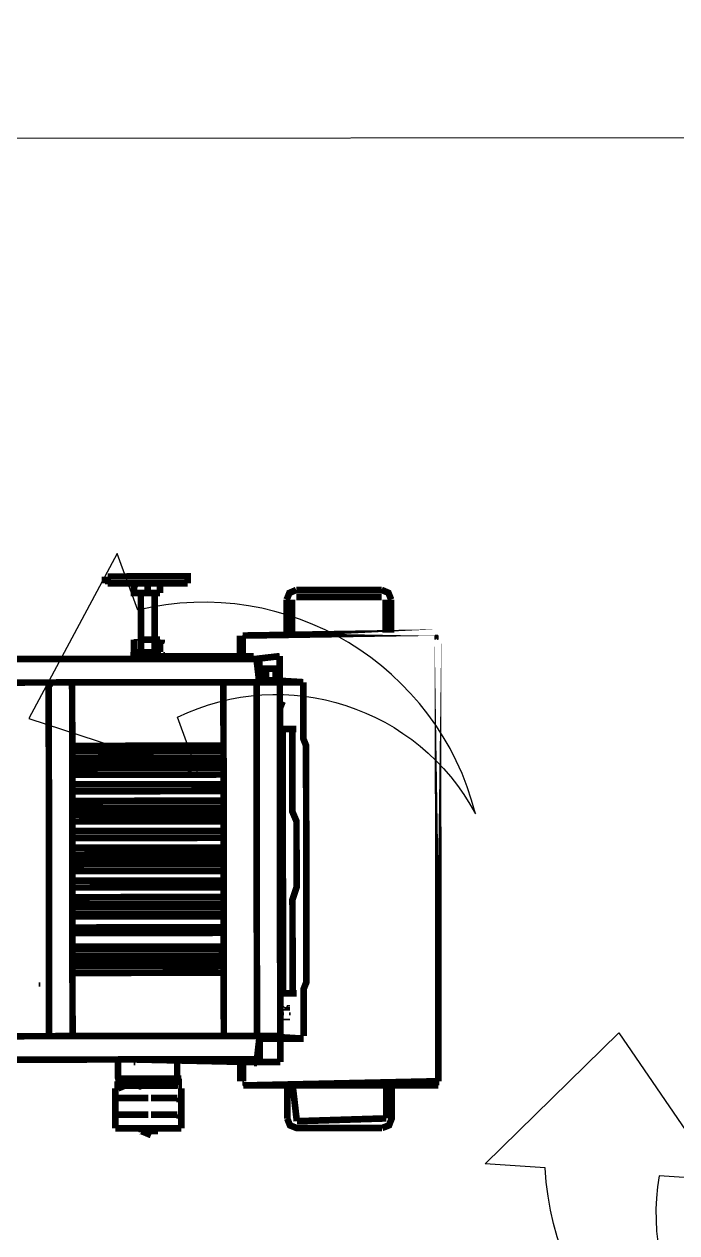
# Model space of a CAD drawing. Header units: feet. Extents: x -99009 to 3252343, y -11094690 to 9035152.
# Drawn here: x 2490443 to 2491096, y -1976767 to -1975558 of the extents above; entities that cross this region are included whole.
import ezdxf

# ---------------------------------------------------------------- set-up
doc = ezdxf.new("R2010")
doc.units = ezdxf.units.FT
doc.layers.add('1', color=1, linetype='Continuous')

# ---------------------------------------------------------------- blocks, each defined once
blk = doc.blocks.new('GRINDING MASTER')
at = {"linetype": 'ByBlock', "lineweight": -2, "transparency": 33554684}
for points in [[(1542540.8, -39878.7), (1542540.8, -39874.6), (1542543.6, -39874.6), (1542543.6, -39878.7), (1542540.8, -39878.7)], [(1542567, -39935.1), (1542567, -39931), (1542569.8, -39931), (1542569.8, -39935.1), (1542567, -39935.1)], [(1542536.7, -39947.5), (1542536.7, -39944.8), (1542540.8, -39944.8), (1542540.8, -39947.5), (1542536.7, -39947.5)], [(1542567, -39947.5), (1542567, -39944.8), (1542569.8, -39944.8), (1542569.8, -39947.5), (1542567, -39947.5)], [(1542454.2, -39977.8), (1542454.2, -39973.6), (1542458.3, -39973.6), (1542458.3, -39977.8), (1542454.2, -39977.8)], [(1542685.3, -39997), (1542685.3, -39994.3), (1542689.4, -39994.3), (1542689.4, -39997), (1542685.3, -39997)], [(1542689.4, -40301.1), (1542689.4, -40298.4), (1542692.2, -40301.1), (1542689.4, -40301.1)], [(1542692.2, -40301.1), (1542689.4, -40298.4), (1542695, -40298.4), (1542695, -40301.1), (1542692.2, -40301.1)], [(1542659.1, -40357.6), (1542659.1, -40353.4), (1542662, -40353.4), (1542662, -40357.6), (1542659.1, -40357.6)], [(1542520.2, -40380.9), (1542520.2, -40376.7), (1542524.4, -40376.7), (1542524.4, -40380.9), (1542520.2, -40380.9)], [(1542543.6, -40380.9), (1542543.6, -40376.7), (1542546.4, -40376.7), (1542546.4, -40380.9), (1542543.6, -40380.9)], [(1542583.5, -40376.7), (1542583.5, -40374), (1542586.2, -40374), (1542586.2, -40376.7), (1542583.5, -40376.7)], [(1542583.5, -40380.9), (1542583.5, -40376.7), (1542586.2, -40376.7), (1542586.2, -40380.9), (1542583.5, -40380.9)], [(1542840.8, -40376.7), (1542840.8, -40374), (1542843.5, -40374), (1542843.5, -40376.7), (1542840.8, -40376.7)], [(1542583.5, -40409.8), (1542583.5, -40407.1), (1542586.2, -40407.1), (1542586.2, -40409.8), (1542583.5, -40409.8)], [(1542583.5, -40409.8), (1542583.5, -40407.1), (1542586.2, -40407.1), (1542586.2, -40409.8), (1542583.5, -40409.8)], [(1542543.6, -40423.5), (1542543.6, -40419.4), (1542546.4, -40419.4), (1542546.4, -40423.5), (1542543.6, -40423.5)]]:
    blk.add_hatch(color=256, dxfattribs=at).paths.add_polyline_path(points)
at = {"linetype": 'ByBlock', "lineweight": -2, "transparency": 33554684, "const_width": 6.63}
for points in [[(1542510.6, -39867.7), (1542510.6, -39874.6)], [(1542513.4, -39867.7), (1542513.4, -39874.6)], [(1542513.4, -39867.7), (1542593.2, -39867.7), (1542593.2, -39874.6)], [(1542593.2, -39867.7), (1542593.2, -39874.6)], [(1542513.4, -39874.6), (1542539.5, -39874.6)], [(1542553.2, -39874.6), (1542546.4, -39874.6), (1542539.5, -39874.6), (1542539.5, -39884.3), (1542553.2, -39884.3)], [(1542546.4, -39874.6), (1542539.5, -39874.6)], [(1542556, -39874.6), (1542549.1, -39874.6)], [(1542565.6, -39874.6), (1542560.1, -39874.6), (1542553.2, -39874.6), (1542553.2, -39884.3), (1542565.6, -39884.3)], [(1542565.6, -39874.6), (1542560.1, -39874.6)], [(1542565.6, -39884.3), (1542565.6, -39874.6), (1542593.2, -39874.6)], [(1542701.8, -39881.4), (1542695, -39884.3), (1542692.2, -39891.1)], [(1542787.1, -39881.4), (1542701.8, -39881.4)], [(1542796.7, -39891.1), (1542794, -39884.3), (1542787.1, -39881.4)], [(1542546.4, -39884.3), (1542546.4, -39931)], [(1542560.1, -39931), (1542560.1, -39884.3)], [(1542692.2, -39891.1), (1542692.2, -39924.1)], [(1542697.7, -39924.1), (1542697.7, -39891.1)], [(1542701.8, -39888.4), (1542787.1, -39888.4)], [(1542791.3, -39891.1), (1542791.3, -39924.1)], [(1542796.7, -39924.1), (1542796.7, -39891.1)], [(1542645.4, -39947.5), (1542645.4, -39926.9)], [(1542843.5, -39924.1), (1542648.2, -39926.9), (1542843.5, -39924.1)], [(1542648.2, -39947.5), (1542648.2, -39926.9)], [(1542843.5, -39926.9), (1542843.5, -40372.7), (1542843.5, -39926.9)], [(1542539.5, -39943.4), (1542539.5, -39931)], [(1542562.9, -39931), (1542553.2, -39931), (1542543.6, -39931)], [(1542560.1, -39931), (1542553.2, -39931), (1542546.4, -39931), (1542546.4, -39943.4), (1542553.2, -39943.4), (1542560.1, -39943.4)], [(1542565.6, -39943.4), (1542560.1, -39943.4), (1542560.1, -39931), (1542565.6, -39931)], [(1542565.6, -39943.4), (1542565.6, -39931)], [(1542246.4, -39970.9), (1542246.4, -39950.2), (1542662, -39950.2)], [(1542539.5, -39943.4), (1542565.6, -39943.4), (1542536.7, -39943.4)], [(1542546.4, -39943.4), (1542539.5, -39943.4)], [(1542659.1, -39947.5), (1542539.5, -39947.5)], [(1542662, -39950.2), (1542685.3, -39947.5)], [(1542708.7, -39973.6), (1542664.7, -39973.6), (1542662, -39950.2)], [(1542708.7, -39973.6), (1542664.7, -39970.9), (1542664.7, -39950.2)], [(1542685.3, -39947.5), (1542685.3, -39970.9)], [(1542681.2, -39970.9), (1542681.2, -39959.9), (1542671.6, -39959.9), (1542671.6, -39970.9)], [(1542421.2, -40327.2), (1542454.2, -40327.2), (1542454.2, -39973.6), (1542421.2, -39973.6)], [(1542628.9, -39973.6), (1542456.9, -39973.6)], [(1542477.6, -39973.6), (1542477.6, -40327.2)], [(1542662, -39973.6), (1542628.9, -39973.6), (1542628.9, -40327.2), (1542662, -40327.2), (1542662, -39973.6)], [(1542662, -40327.2), (1542685.3, -40327.2), (1542685.3, -39973.6), (1542662, -39973.6)], [(1542708.7, -40327.2), (1542708.7, -40313.5), (1542708.7, -40301.1), (1542708.7, -40290.1), (1542708.7, -40280.5), (1542711.5, -40273.6), (1542711.5, -40264), (1542711.5, -40257.1), (1542711.5, -40251.6), (1542711.5, -40244.7), (1542711.5, -40237.8), (1542711.5, -40231), (1542711.5, -40224.1), (1542711.5, -40214.4), (1542711.5, -40207.6), (1542711.5, -40197.9), (1542711.5, -40188.3), (1542711.5, -40174.6), (1542711.5, -40164.9), (1542711.5, -40155.3), (1542711.5, -40141.5), (1542711.5, -40131.9), (1542711.5, -40122.2), (1542711.5, -40108.5), (1542711.5, -40098.8), (1542711.5, -40086.5), (1542711.5, -40072.7), (1542711.5, -40063.1), (1542711.5, -40056.2), (1542711.5, -40046.6), (1542711.5, -40037), (1542708.7, -40030), (1542708.7, -40023.2), (1542708.7, -40016.3), (1542708.7, -40009.4), (1542708.7, -40003.9), (1542708.7, -39997), (1542708.7, -39990.2), (1542708.7, -39983.3), (1542708.7, -39973.6)], [(1542685.3, -39992.9), (1542685.3, -39999.8)], [(1542688.1, -39992.9), (1542685.3, -39999.8)], [(1542701.8, -40020.4), (1542685.3, -40020.4)], [(1542688.1, -40284.6), (1542688.1, -40020.4)], [(1542697.7, -40020.4), (1542697.7, -40030), (1542697.7, -40037), (1542697.7, -40046.6), (1542697.7, -40053.4), (1542697.7, -40059), (1542697.7, -40065.8), (1542697.7, -40072.7), (1542697.7, -40082.4), (1542697.7, -40089.2), (1542697.7, -40103), (1542701.8, -40112.6), (1542701.8, -40125), (1542701.8, -40136), (1542701.8, -40145.6), (1542701.8, -40158), (1542701.8, -40169), (1542701.8, -40178.6), (1542697.7, -40191), (1542697.7, -40204.8), (1542697.7, -40214.4), (1542697.7, -40228.2), (1542697.7, -40237.8), (1542697.7, -40247.4), (1542697.7, -40254.4), (1542697.7, -40264), (1542697.7, -40273.6), (1542697.7, -40284.6)], [(1542628.9, -40037), (1542477.6, -40037)], [(1542628.9, -40042.4), (1542477.6, -40042.4)], [(1542628.9, -40049.3), (1542477.6, -40049.3)], [(1542477.6, -40053.4), (1542628.9, -40053.4)], [(1542628.9, -40059), (1542477.6, -40059)], [(1542628.9, -40065.8), (1542477.6, -40065.8)], [(1542628.9, -40075.5), (1542477.6, -40075.5)], [(1542628.9, -40082.4), (1542477.6, -40082.4)], [(1542628.9, -40092), (1542477.6, -40092)], [(1542628.9, -40098.8), (1542477.6, -40098.8)], [(1542628.9, -40098.8), (1542477.6, -40098.8)], [(1542477.6, -40103), (1542628.9, -40103)], [(1542628.9, -40105.8), (1542477.6, -40105.8)], [(1542628.9, -40112.6), (1542477.6, -40112.6)], [(1542628.9, -40122.2), (1542477.6, -40122.2)], [(1542628.9, -40129.1), (1542477.6, -40129.1)], [(1542628.9, -40138.8), (1542477.6, -40138.8)], [(1542628.9, -40145.6), (1542477.6, -40145.6)], [(1542628.9, -40148.4), (1542477.6, -40148.4)], [(1542477.6, -40152.5), (1542628.9, -40152.5)], [(1542628.9, -40155.3), (1542477.6, -40155.3)], [(1542628.9, -40162.2), (1542477.6, -40162.2)], [(1542628.9, -40171.8), (1542477.6, -40171.8)], [(1542628.9, -40178.6), (1542477.6, -40178.6)], [(1542628.9, -40188.3), (1542477.6, -40188.3)], [(1542628.9, -40195.2), (1542477.6, -40195.2)], [(1542628.9, -40197.9), (1542477.6, -40197.9)], [(1542628.9, -40204.8), (1542477.6, -40204.8)], [(1542477.6, -40204.8), (1542628.9, -40204.8)], [(1542628.9, -40207.6), (1542477.6, -40207.6)], [(1542628.9, -40218.6), (1542477.6, -40218.6)], [(1542628.9, -40224.1), (1542477.6, -40224.1)], [(1542628.9, -40237.8), (1542477.6, -40237.8)], [(1542628.9, -40240.6), (1542477.6, -40240.6)], [(1542628.9, -40247.4), (1542477.6, -40247.4)], [(1542628.9, -40251.6), (1542477.6, -40251.6)], [(1542628.9, -40257.1), (1542477.6, -40257.1)], [(1542628.9, -40264), (1542477.6, -40264)], [(1542701.8, -40284.6), (1542685.3, -40284.6)], [(1542685.3, -40303.9), (1542685.3, -40297)], [(1542685.3, -40310.8), (1542685.3, -40303.9)], [(1542456.9, -40327.2), (1542628.9, -40327.2)], [(1542708.7, -40330), (1542664.7, -40327.2), (1542662, -40350.6)], [(1542246.4, -40330), (1542246.4, -40350.6), (1542662, -40350.6)], [(1542708.7, -40330), (1542664.7, -40330), (1542664.7, -40350.6)], [(1542685.3, -40330), (1542685.3, -40353.4)], [(1542523, -40350.6), (1542523, -40369.9)], [(1542539.5, -40350.6), (1542659.1, -40353.4)], [(1542582.2, -40369.9), (1542582.2, -40353.4)], [(1542645.4, -40372.7), (1542645.4, -40353.4)], [(1542648.2, -40353.4), (1542648.2, -40372.7)], [(1542662, -40353.4), (1542685.3, -40353.4)], [(1542586.2, -40369.9), (1542520.2, -40369.9), (1542582.2, -40369.9)], [(1542586.2, -40372.7), (1542520.2, -40372.7), (1542582.2, -40372.7)], [(1542520.2, -40376.7), (1542527.1, -40376.7), (1542582.2, -40376.7)], [(1542529.8, -40376.7), (1542523, -40379.6)], [(1542543.6, -40372.7), (1542562.9, -40376.7)], [(1542843.5, -40376.7), (1542648.2, -40376.7), (1542843.5, -40372.7)], [(1542692.2, -40376.7), (1542692.2, -40409.8)], [(1542701.8, -40412.5), (1542697.7, -40376.7)], [(1542787.1, -40419.4), (1542794, -40416.7), (1542796.7, -40409.8), (1542796.7, -40376.7)], [(1542791.3, -40376.7), (1542791.3, -40409.8)], [(1542520.2, -40379.6), (1542520.2, -40419.4)], [(1542586.2, -40419.4), (1542586.2, -40379.6)], [(1542553.2, -40389.1), (1542523, -40389.1)], [(1542582.2, -40389.1), (1542556, -40389.1)], [(1542523, -40405.7), (1542553.2, -40405.7)], [(1542556, -40405.7), (1542582.2, -40405.7)], [(1542692.2, -40409.8), (1542695, -40416.7), (1542701.8, -40419.4), (1542787.1, -40419.4)], [(1542791.3, -40409.8), (1542701.8, -40412.5)], [(1542520.2, -40419.4), (1542586.2, -40419.4)], [(1542536.7, -40419.4), (1542565.6, -40419.4)], [(1542562.9, -40419.4), (1542543.6, -40419.4)], [(1542543.6, -40422.2), (1542562.9, -40422.2), (1542543.6, -40422.2)], [(1542546.4, -40422.2), (1542556, -40426.3)]]:
    blk.add_lwpolyline(points, dxfattribs=at)
at = {"linetype": 'ByBlock', "lineweight": -2, "transparency": 33554684}
for points in [[(1542510.6, -39874.6), (1542513.4, -39874.6)], [(1542513.4, -39874.6), (1542510.6, -39874.6)], [(1542513.4, -39874.6), (1542510.6, -39874.6)], [(1542510.6, -39874.6), (1542513.4, -39874.6)], [(1542513.4, -39867.7), (1542513.4, -39867.7)], [(1542513.4, -39867.7), (1542513.4, -39867.7)], [(1542513.4, -39867.7), (1542513.4, -39867.7)], [(1542513.4, -39867.7), (1542513.4, -39867.7)], [(1542539.5, -39874.6), (1542539.5, -39877.4)], [(1542539.5, -39877.4), (1542539.5, -39874.6)], [(1542543.6, -39874.6), (1542543.6, -39877.4)], [(1542543.6, -39877.4), (1542543.6, -39874.6)], [(1542565.6, -39874.6), (1542565.6, -39874.6)], [(1542565.6, -39874.6), (1542565.6, -39874.6)], [(1542565.6, -39874.6), (1542565.6, -39874.6)], [(1542565.6, -39874.6), (1542565.6, -39874.6)], [(1542593.2, -39867.7), (1542593.2, -39867.7)], [(1542593.2, -39867.7), (1542593.2, -39867.7)], [(1542593.2, -39867.7), (1542593.2, -39867.7)], [(1542593.2, -39867.7), (1542593.2, -39867.7)], [(1542593.2, -39874.6), (1542593.2, -39874.6)], [(1542593.2, -39874.6), (1542593.2, -39874.6)], [(1542593.2, -39874.6), (1542593.2, -39874.6)], [(1542593.2, -39874.6), (1542593.2, -39874.6)], [(1542539.5, -39931), (1542543.6, -39931)], [(1542543.6, -39931), (1542539.5, -39931)], [(1542543.6, -39931), (1542539.5, -39931)], [(1542539.5, -39931), (1542543.6, -39931)], [(1542543.6, -39931), (1542543.6, -39931)], [(1542543.6, -39931), (1542543.6, -39931)], [(1542543.6, -39931), (1542543.6, -39931)], [(1542543.6, -39931), (1542543.6, -39931)], [(1542562.9, -39931), (1542565.6, -39931)], [(1542565.6, -39931), (1542562.9, -39931)], [(1542565.6, -39931), (1542562.9, -39931)], [(1542562.9, -39931), (1542565.6, -39931)], [(1542565.6, -39931), (1542565.6, -39933.8)], [(1542565.6, -39933.8), (1542565.6, -39931)], [(1542569.8, -39931), (1542569.8, -39933.8)], [(1542569.8, -39933.8), (1542569.8, -39931)], [(1542648.2, -39926.9), (1542648.2, -39931)], [(1542648.2, -39931), (1542648.2, -39926.9)], [(1542648.2, -39931), (1542648.2, -39926.9)], [(1542648.2, -39926.9), (1542648.2, -39931)], [(1542648.2, -39926.9), (1542648.2, -39931)], [(1542648.2, -39931), (1542648.2, -39926.9)], [(1542648.2, -39931), (1542648.2, -39926.9)], [(1542648.2, -39926.9), (1542648.2, -39931)], [(1542648.2, -39926.9), (1542648.2, -39926.9)], [(1542648.2, -39926.9), (1542648.2, -39926.9)], [(1542648.2, -39926.9), (1542648.2, -39926.9)], [(1542648.2, -39926.9), (1542648.2, -39926.9)], [(1542648.2, -39926.9), (1542648.2, -39926.9)], [(1542648.2, -39926.9), (1542648.2, -39926.9)], [(1542648.2, -39926.9), (1542648.2, -39926.9)], [(1542648.2, -39926.9), (1542648.2, -39926.9)], [(1542648.2, -39926.9), (1542648.2, -39926.9)], [(1542648.2, -39926.9), (1542648.2, -39926.9)], [(1542648.2, -39926.9), (1542648.2, -39926.9)], [(1542648.2, -39926.9), (1542648.2, -39926.9)], [(1542648.2, -39926.9), (1542648.2, -39926.9)], [(1542648.2, -39926.9), (1542648.2, -39926.9)], [(1542648.2, -39926.9), (1542648.2, -39926.9)], [(1542648.2, -39926.9), (1542648.2, -39926.9)], [(1542648.2, -39926.9), (1542648.2, -39931)], [(1542648.2, -39931), (1542648.2, -39926.9)], [(1542648.2, -39931), (1542648.2, -39926.9)], [(1542648.2, -39926.9), (1542648.2, -39931)], [(1542648.2, -39931), (1542648.2, -39931)], [(1542648.2, -39931), (1542648.2, -39931)], [(1542648.2, -39931), (1542648.2, -39931)], [(1542648.2, -39931), (1542648.2, -39931)], [(1542843.5, -39931), (1542840.8, -39926.9)], [(1542840.8, -39926.9), (1542843.5, -39931)], [(1542840.8, -39926.9), (1542840.8, -39931)], [(1542840.8, -39931), (1542840.8, -39926.9)], [(1542843.5, -39931), (1542840.8, -39926.9)], [(1542840.8, -39926.9), (1542843.5, -39931)], [(1542840.8, -39926.9), (1542843.5, -39926.9)], [(1542843.5, -39926.9), (1542840.8, -39926.9)], [(1542843.5, -39926.9), (1542840.8, -39926.9)], [(1542840.8, -39926.9), (1542843.5, -39926.9)], [(1542840.8, -39926.9), (1542843.5, -39926.9)], [(1542843.5, -39926.9), (1542840.8, -39926.9)], [(1542843.5, -39931), (1542840.8, -39926.9)], [(1542840.8, -39926.9), (1542843.5, -39931)], [(1542840.8, -39926.9), (1542840.8, -39931)], [(1542840.8, -39931), (1542840.8, -39926.9)], [(1542843.5, -39931), (1542840.8, -39926.9)], [(1542840.8, -39926.9), (1542843.5, -39931)], [(1542843.5, -39926.9), (1542843.5, -39931)], [(1542843.5, -39931), (1542843.5, -39926.9)], [(1542843.5, -39926.9), (1542843.5, -39926.9)], [(1542843.5, -39926.9), (1542843.5, -39926.9)], [(1542843.5, -39926.9), (1542843.5, -39926.9)], [(1542843.5, -39926.9), (1542843.5, -39926.9)], [(1542843.5, -39926.9), (1542843.5, -39926.9)], [(1542843.5, -39926.9), (1542843.5, -39926.9)], [(1542843.5, -39926.9), (1542843.5, -39926.9)], [(1542843.5, -39926.9), (1542843.5, -39926.9)], [(1542843.5, -39926.9), (1542843.5, -39926.9)], [(1542843.5, -39926.9), (1542843.5, -39926.9)], [(1542843.5, -39926.9), (1542843.5, -39926.9)], [(1542843.5, -39926.9), (1542843.5, -39926.9)], [(1542843.5, -39926.9), (1542843.5, -39926.9)], [(1542843.5, -39926.9), (1542843.5, -39926.9)], [(1542843.5, -39926.9), (1542843.5, -39931)], [(1542843.5, -39931), (1542843.5, -39926.9)], [(1542536.7, -39943.4), (1542536.7, -39947.5)], [(1542536.7, -39947.5), (1542536.7, -39943.4)], [(1542539.5, -39943.4), (1542539.5, -39943.4)], [(1542539.5, -39943.4), (1542539.5, -39943.4)], [(1542539.5, -39943.4), (1542539.5, -39943.4)], [(1542539.5, -39943.4), (1542539.5, -39943.4)], [(1542539.5, -39943.4), (1542539.5, -39947.5)], [(1542539.5, -39947.5), (1542539.5, -39943.4)], [(1542539.5, -39943.4), (1542539.5, -39943.4)], [(1542539.5, -39943.4), (1542539.5, -39943.4)], [(1542539.5, -39943.4), (1542539.5, -39943.4)], [(1542539.5, -39943.4), (1542539.5, -39943.4)], [(1542539.5, -39947.5), (1542539.5, -39947.5)], [(1542539.5, -39947.5), (1542539.5, -39947.5)], [(1542539.5, -39947.5), (1542539.5, -39947.5)], [(1542539.5, -39947.5), (1542539.5, -39947.5)], [(1542565.6, -39943.4), (1542565.6, -39943.4)], [(1542565.6, -39943.4), (1542565.6, -39943.4)], [(1542565.6, -39943.4), (1542565.6, -39943.4)], [(1542565.6, -39943.4), (1542565.6, -39943.4)], [(1542565.6, -39943.4), (1542565.6, -39947.5)], [(1542565.6, -39947.5), (1542565.6, -39943.4)], [(1542565.6, -39947.5), (1542569.8, -39947.5)], [(1542569.8, -39947.5), (1542565.6, -39947.5)], [(1542569.8, -39947.5), (1542565.6, -39947.5)], [(1542565.6, -39947.5), (1542569.8, -39947.5)], [(1542569.8, -39943.4), (1542569.8, -39947.5)], [(1542569.8, -39947.5), (1542569.8, -39943.4)], [(1542662, -39947.5), (1542662, -39947.5)], [(1542662, -39947.5), (1542662, -39947.5)], [(1542662, -39947.5), (1542662, -39947.5)], [(1542662, -39947.5), (1542662, -39947.5)], [(1542662, -39950.2), (1542664.7, -39950.2)], [(1542664.7, -39950.2), (1542662, -39950.2)], [(1542664.7, -39950.2), (1542662, -39950.2)], [(1542662, -39950.2), (1542664.7, -39950.2)], [(1542454.2, -39973.6), (1542454.2, -39976.4)], [(1542454.2, -39976.4), (1542454.2, -39973.6)], [(1542456.9, -39973.6), (1542456.9, -39976.4)], [(1542456.9, -39976.4), (1542456.9, -39973.6)], [(1542664.7, -39970.9), (1542664.7, -39973.6)], [(1542664.7, -39973.6), (1542664.7, -39970.9)], [(1542664.7, -39973.6), (1542664.7, -39970.9)], [(1542664.7, -39970.9), (1542664.7, -39973.6)], [(1542685.3, -39992.9), (1542685.3, -39997)], [(1542685.3, -39997), (1542685.3, -39992.9)], [(1542688.1, -39992.9), (1542688.1, -39997)], [(1542688.1, -39997), (1542688.1, -39992.9)], [(1542697.7, -40020.4), (1542697.7, -40020.4)], [(1542697.7, -40020.4), (1542697.7, -40020.4)], [(1542697.7, -40020.4), (1542697.7, -40020.4)], [(1542697.7, -40020.4), (1542697.7, -40020.4)], [(1542697.7, -40020.4), (1542697.7, -40020.4)], [(1542697.7, -40020.4), (1542697.7, -40020.4)], [(1542697.7, -40020.4), (1542697.7, -40020.4)], [(1542697.7, -40020.4), (1542697.7, -40020.4)], [(1542444.6, -40273.6), (1542444.6, -40277.7)], [(1542444.6, -40277.7), (1542444.6, -40273.6)], [(1542444.6, -40277.7), (1542444.6, -40273.6)], [(1542444.6, -40273.6), (1542444.6, -40277.7)], [(1542692.2, -40301.1), (1542688.1, -40297)], [(1542688.1, -40297), (1542692.2, -40301.1)], [(1542688.1, -40297), (1542692.2, -40301.1)], [(1542692.2, -40301.1), (1542688.1, -40297)], [(1542688.1, -40301.1), (1542692.2, -40301.1)], [(1542692.2, -40301.1), (1542688.1, -40301.1)], [(1542692.2, -40301.1), (1542688.1, -40301.1)], [(1542688.1, -40301.1), (1542692.2, -40301.1)], [(1542688.1, -40301.1), (1542692.2, -40301.1)], [(1542692.2, -40301.1), (1542688.1, -40301.1)], [(1542692.2, -40301.1), (1542688.1, -40301.1)], [(1542688.1, -40301.1), (1542692.2, -40301.1)], [(1542692.2, -40297), (1542692.2, -40301.1)], [(1542692.2, -40301.1), (1542692.2, -40297)], [(1542692.2, -40301.1), (1542692.2, -40297)], [(1542692.2, -40297), (1542692.2, -40301.1)], [(1542692.2, -40297), (1542695, -40297)], [(1542695, -40297), (1542692.2, -40297)], [(1542692.2, -40301.1), (1542695, -40301.1)], [(1542695, -40301.1), (1542692.2, -40301.1)], [(1542688.1, -40303.9), (1542688.1, -40306.6)], [(1542688.1, -40306.6), (1542688.1, -40303.9)], [(1542688.1, -40306.6), (1542688.1, -40303.9)], [(1542688.1, -40303.9), (1542688.1, -40306.6)], [(1542688.1, -40306.6), (1542688.1, -40306.6)], [(1542688.1, -40306.6), (1542688.1, -40306.6)], [(1542688.1, -40306.6), (1542688.1, -40306.6)], [(1542688.1, -40306.6), (1542688.1, -40306.6)], [(1542688.1, -40310.8), (1542692.2, -40310.8)], [(1542692.2, -40310.8), (1542688.1, -40310.8)], [(1542692.2, -40310.8), (1542688.1, -40310.8)], [(1542688.1, -40310.8), (1542692.2, -40310.8)], [(1542692.2, -40310.8), (1542695, -40310.8)], [(1542695, -40310.8), (1542692.2, -40310.8)], [(1542695, -40310.8), (1542692.2, -40310.8)], [(1542692.2, -40310.8), (1542695, -40310.8)], [(1542692.2, -40310.8), (1542692.2, -40310.8)], [(1542692.2, -40310.8), (1542692.2, -40310.8)], [(1542692.2, -40310.8), (1542692.2, -40310.8)], [(1542692.2, -40310.8), (1542692.2, -40310.8)], [(1542692.2, -40310.8), (1542692.2, -40310.8)], [(1542692.2, -40310.8), (1542692.2, -40310.8)], [(1542692.2, -40310.8), (1542692.2, -40310.8)], [(1542692.2, -40310.8), (1542692.2, -40310.8)], [(1542695, -40303.9), (1542695, -40303.9)], [(1542695, -40303.9), (1542695, -40303.9)], [(1542695, -40303.9), (1542695, -40303.9)], [(1542695, -40303.9), (1542695, -40303.9)], [(1542695, -40303.9), (1542695, -40306.6)], [(1542695, -40306.6), (1542695, -40303.9)], [(1542695, -40306.6), (1542695, -40303.9)], [(1542695, -40303.9), (1542695, -40306.6)], [(1542695, -40310.8), (1542695, -40310.8)], [(1542695, -40310.8), (1542695, -40310.8)], [(1542695, -40310.8), (1542695, -40310.8)], [(1542695, -40310.8), (1542695, -40310.8)], [(1542454.2, -40327.2), (1542456.9, -40327.2)], [(1542456.9, -40327.2), (1542454.2, -40327.2)], [(1542456.9, -40327.2), (1542454.2, -40327.2)], [(1542454.2, -40327.2), (1542456.9, -40327.2)], [(1542664.7, -40330), (1542664.7, -40330)], [(1542664.7, -40330), (1542664.7, -40330)], [(1542664.7, -40330), (1542664.7, -40330)], [(1542664.7, -40330), (1542664.7, -40330)], [(1542539.5, -40353.4), (1542539.5, -40356.2)], [(1542539.5, -40356.2), (1542539.5, -40353.4)], [(1542539.5, -40356.2), (1542539.5, -40353.4)], [(1542539.5, -40353.4), (1542539.5, -40356.2)], [(1542659.1, -40353.4), (1542659.1, -40356.2)], [(1542659.1, -40356.2), (1542659.1, -40353.4)], [(1542662, -40353.4), (1542662, -40356.2)], [(1542662, -40356.2), (1542662, -40353.4)], [(1542664.7, -40350.6), (1542664.7, -40353.4)], [(1542664.7, -40353.4), (1542664.7, -40350.6)], [(1542664.7, -40353.4), (1542664.7, -40350.6)], [(1542664.7, -40350.6), (1542664.7, -40353.4)], [(1542520.2, -40369.9), (1542523, -40369.9)], [(1542523, -40369.9), (1542520.2, -40369.9)], [(1542523, -40369.9), (1542520.2, -40369.9)], [(1542520.2, -40369.9), (1542523, -40369.9)], [(1542520.2, -40372.7), (1542520.2, -40376.7)], [(1542520.2, -40376.7), (1542520.2, -40372.7)], [(1542520.2, -40376.7), (1542520.2, -40372.7)], [(1542520.2, -40372.7), (1542520.2, -40376.7)], [(1542582.2, -40372.7), (1542582.2, -40376.7)], [(1542582.2, -40376.7), (1542582.2, -40372.7)], [(1542586.2, -40369.9), (1542586.2, -40372.7)], [(1542586.2, -40372.7), (1542586.2, -40369.9)], [(1542586.2, -40372.7), (1542586.2, -40369.9)], [(1542586.2, -40369.9), (1542586.2, -40372.7)], [(1542586.2, -40372.7), (1542586.2, -40376.7)], [(1542586.2, -40376.7), (1542586.2, -40372.7)], [(1542648.2, -40372.7), (1542648.2, -40376.7)], [(1542648.2, -40376.7), (1542648.2, -40372.7)], [(1542648.2, -40376.7), (1542648.2, -40372.7)], [(1542648.2, -40372.7), (1542648.2, -40376.7)], [(1542648.2, -40372.7), (1542648.2, -40376.7)], [(1542648.2, -40376.7), (1542648.2, -40372.7)], [(1542648.2, -40376.7), (1542648.2, -40372.7)], [(1542648.2, -40372.7), (1542648.2, -40376.7)], [(1542648.2, -40372.7), (1542648.2, -40372.7)], [(1542648.2, -40372.7), (1542648.2, -40372.7)], [(1542648.2, -40372.7), (1542648.2, -40372.7)], [(1542648.2, -40372.7), (1542648.2, -40372.7)], [(1542648.2, -40372.7), (1542648.2, -40372.7)], [(1542648.2, -40372.7), (1542648.2, -40372.7)], [(1542648.2, -40372.7), (1542648.2, -40372.7)], [(1542648.2, -40372.7), (1542648.2, -40372.7)], [(1542648.2, -40372.7), (1542648.2, -40372.7)], [(1542648.2, -40372.7), (1542648.2, -40372.7)], [(1542648.2, -40372.7), (1542648.2, -40372.7)], [(1542648.2, -40372.7), (1542648.2, -40372.7)], [(1542648.2, -40372.7), (1542648.2, -40376.7)], [(1542648.2, -40376.7), (1542648.2, -40372.7)], [(1542648.2, -40376.7), (1542648.2, -40372.7)], [(1542648.2, -40372.7), (1542648.2, -40376.7)], [(1542648.2, -40372.7), (1542648.2, -40376.7)], [(1542648.2, -40376.7), (1542648.2, -40372.7)], [(1542840.8, -40372.7), (1542843.5, -40372.7)], [(1542843.5, -40372.7), (1542840.8, -40372.7)], [(1542843.5, -40372.7), (1542840.8, -40372.7)], [(1542840.8, -40372.7), (1542843.5, -40372.7)], [(1542840.8, -40372.7), (1542843.5, -40372.7)], [(1542843.5, -40372.7), (1542840.8, -40372.7)], [(1542840.8, -40372.7), (1542840.8, -40376.7)], [(1542840.8, -40376.7), (1542840.8, -40372.7)], [(1542843.5, -40376.7), (1542840.8, -40372.7)], [(1542840.8, -40372.7), (1542843.5, -40376.7)], [(1542840.8, -40372.7), (1542840.8, -40376.7)], [(1542840.8, -40376.7), (1542840.8, -40372.7)], [(1542843.5, -40376.7), (1542840.8, -40372.7)], [(1542840.8, -40372.7), (1542843.5, -40376.7)], [(1542840.8, -40372.7), (1542843.5, -40372.7)], [(1542843.5, -40372.7), (1542840.8, -40372.7)], [(1542843.5, -40372.7), (1542840.8, -40372.7)], [(1542840.8, -40372.7), (1542843.5, -40372.7)], [(1542843.5, -40372.7), (1542843.5, -40376.7)], [(1542843.5, -40376.7), (1542843.5, -40372.7)], [(1542843.5, -40376.7), (1542843.5, -40372.7)], [(1542843.5, -40372.7), (1542843.5, -40376.7)], [(1542843.5, -40372.7), (1542843.5, -40372.7)], [(1542843.5, -40372.7), (1542843.5, -40372.7)], [(1542843.5, -40372.7), (1542843.5, -40376.7)], [(1542843.5, -40376.7), (1542843.5, -40372.7)], [(1542843.5, -40372.7), (1542843.5, -40376.7)], [(1542843.5, -40376.7), (1542843.5, -40372.7)], [(1542843.5, -40376.7), (1542843.5, -40372.7)], [(1542843.5, -40372.7), (1542843.5, -40376.7)], [(1542843.5, -40372.7), (1542843.5, -40376.7)], [(1542843.5, -40376.7), (1542843.5, -40372.7)], [(1542843.5, -40372.7), (1542843.5, -40376.7)], [(1542843.5, -40376.7), (1542843.5, -40372.7)], [(1542520.2, -40376.7), (1542520.2, -40379.6)], [(1542520.2, -40379.6), (1542520.2, -40376.7)], [(1542523, -40376.7), (1542523, -40379.6)], [(1542523, -40379.6), (1542523, -40376.7)], [(1542543.6, -40376.7), (1542543.6, -40379.6)], [(1542543.6, -40379.6), (1542543.6, -40376.7)], [(1542546.4, -40376.7), (1542546.4, -40379.6)], [(1542546.4, -40379.6), (1542546.4, -40376.7)], [(1542562.9, -40376.7), (1542562.9, -40379.6)], [(1542562.9, -40379.6), (1542562.9, -40376.7)], [(1542562.9, -40379.6), (1542562.9, -40376.7)], [(1542562.9, -40376.7), (1542562.9, -40379.6)], [(1542582.2, -40376.7), (1542582.2, -40379.6)], [(1542582.2, -40379.6), (1542582.2, -40376.7)], [(1542586.2, -40376.7), (1542586.2, -40379.6)], [(1542586.2, -40379.6), (1542586.2, -40376.7)], [(1542586.2, -40379.6), (1542586.2, -40379.6)], [(1542586.2, -40379.6), (1542586.2, -40379.6)], [(1542586.2, -40379.6), (1542586.2, -40379.6)], [(1542586.2, -40379.6), (1542586.2, -40379.6)], [(1542586.2, -40379.6), (1542586.2, -40379.6)], [(1542586.2, -40379.6), (1542586.2, -40379.6)], [(1542586.2, -40379.6), (1542586.2, -40379.6)], [(1542586.2, -40379.6), (1542586.2, -40379.6)], [(1542648.2, -40376.7), (1542648.2, -40376.7)], [(1542648.2, -40376.7), (1542648.2, -40376.7)], [(1542648.2, -40376.7), (1542648.2, -40376.7)], [(1542648.2, -40376.7), (1542648.2, -40376.7)], [(1542648.2, -40376.7), (1542648.2, -40376.7)], [(1542648.2, -40376.7), (1542648.2, -40376.7)], [(1542843.5, -40376.7), (1542843.5, -40376.7)], [(1542843.5, -40376.7), (1542843.5, -40376.7)], [(1542582.2, -40389.1), (1542582.2, -40393.3)], [(1542582.2, -40393.3), (1542582.2, -40389.1)], [(1542582.2, -40393.3), (1542582.2, -40389.1)], [(1542582.2, -40389.1), (1542582.2, -40393.3)], [(1542586.2, -40389.1), (1542586.2, -40393.3)], [(1542586.2, -40393.3), (1542586.2, -40389.1)], [(1542586.2, -40393.3), (1542586.2, -40389.1)], [(1542586.2, -40389.1), (1542586.2, -40393.3)], [(1542582.2, -40405.7), (1542582.2, -40409.8)], [(1542582.2, -40409.8), (1542582.2, -40405.7)], [(1542582.2, -40405.7), (1542582.2, -40409.8)], [(1542582.2, -40409.8), (1542582.2, -40405.7)], [(1542586.2, -40405.7), (1542586.2, -40409.8)], [(1542586.2, -40409.8), (1542586.2, -40405.7)], [(1542586.2, -40405.7), (1542586.2, -40409.8)], [(1542586.2, -40409.8), (1542586.2, -40405.7)], [(1542536.7, -40419.4), (1542539.5, -40419.4)], [(1542539.5, -40419.4), (1542536.7, -40419.4)], [(1542539.5, -40419.4), (1542536.7, -40419.4)], [(1542536.7, -40419.4), (1542539.5, -40419.4)], [(1542543.6, -40419.4), (1542543.6, -40422.2)], [(1542543.6, -40422.2), (1542543.6, -40419.4)], [(1542543.6, -40419.4), (1542546.4, -40419.4)], [(1542546.4, -40419.4), (1542543.6, -40419.4)], [(1542546.4, -40419.4), (1542543.6, -40419.4)], [(1542543.6, -40419.4), (1542546.4, -40419.4)], [(1542546.4, -40419.4), (1542546.4, -40422.2)], [(1542546.4, -40422.2), (1542546.4, -40419.4)], [(1542562.9, -40419.4), (1542562.9, -40422.2)], [(1542562.9, -40422.2), (1542562.9, -40419.4)], [(1542562.9, -40422.2), (1542562.9, -40419.4)], [(1542562.9, -40419.4), (1542562.9, -40422.2)], [(1542565.6, -40419.4), (1542569.8, -40419.4)], [(1542569.8, -40419.4), (1542565.6, -40419.4)], [(1542569.8, -40419.4), (1542565.6, -40419.4)], [(1542565.6, -40419.4), (1542569.8, -40419.4)], [(1542543.6, -40422.2), (1542546.4, -40422.2)], [(1542546.4, -40422.2), (1542543.6, -40422.2)], [(1542546.4, -40422.2), (1542543.6, -40422.2)], [(1542543.6, -40422.2), (1542546.4, -40422.2)], [(1542562.9, -40422.2), (1542562.9, -40422.2)], [(1542562.9, -40422.2), (1542562.9, -40422.2)], [(1542562.9, -40422.2), (1542562.9, -40422.2)], [(1542562.9, -40422.2), (1542562.9, -40422.2)], [(1542562.9, -40422.2), (1542562.9, -40422.2)], [(1542562.9, -40422.2), (1542562.9, -40422.2)], [(1542562.9, -40422.2), (1542562.9, -40422.2)], [(1542562.9, -40422.2), (1542562.9, -40422.2)]]:
    blk.add_lwpolyline(points, dxfattribs=at)

msp = doc.modelspace()

# ---------------------------------------------------------------- linework, layer by layer
at = {"transparency": 33554684}
msp.add_line((2481188.97746, -1975682.63258), (2508873.95962, -1975651.19996), dxfattribs=at)
for points in [[(2490536.06713, -1976087.33337), (2490447.94742, -1976252.33969), (2490617.31028, -1976307.70886), (2490596.42801, -1976251.06482, -0.4026844579), (2490894.57601, -1976347.76882, 0.4110798802), (2490556.94976, -1976143.9784)], [(2490904.09998, -1976697.4858), (2491037.76203, -1976566.61706), (2491138.41728, -1976713.64783), (2491078.18972, -1976709.49364, 0.4026844579), (2491254.64662, -1976968.54354, -0.4110798802), (2490964.32859, -1976701.64007)]]:
    msp.add_lwpolyline(points, format="xyb", close=True, dxfattribs=at)
at = {"layer": '1'}
msp.add_arc((2520410.24778, -1978395.99612), 100000, 84.1346387202, 194.3871675539, dxfattribs=at)

# ---------------------------------------------------------------- block references
at = {"transparency": 33554684, "rotation": 0.06505171407317947}
msp.add_blockref('GRINDING MASTER', (947969.19485, -1937994.01305), dxfattribs=at)

doc.saveas('drawing.dxf')
